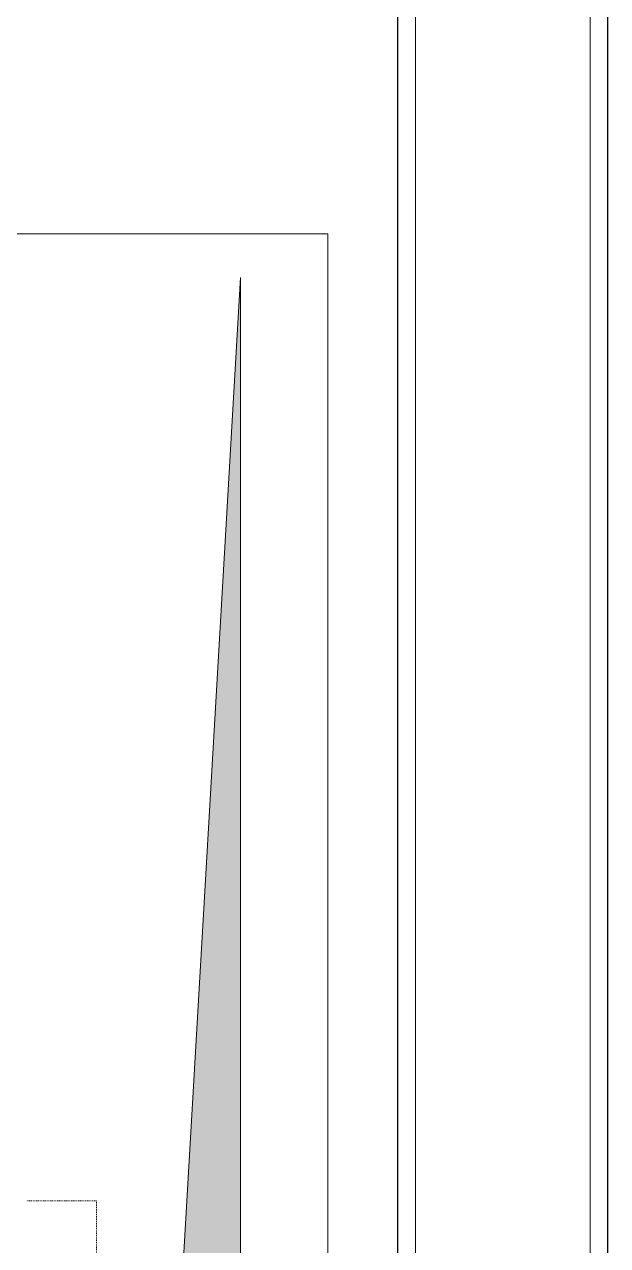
# Model space of a CAD drawing. Header units: centimetres. Extents: x -678439 to 55805, y -426864 to 17948.
# Drawn here: x 47374.9 to 47441.7, y 16758 to 16897.9 of the extents above; entities that cross this region are included whole.
import ezdxf

# ---------------------------------------------------------------- set-up
doc = ezdxf.new("R2010")
doc.units = ezdxf.units.CM
doc.header["$LTSCALE"] = 0.01
doc.header["$MEASUREMENT"] = 0
doc.linetypes.add('AM_ISO08W050', pattern=[18, 12, -1.5, 3, -1.5])
doc.layers.get('0').update_dxf_attribs({"lineweight": 0})
doc.layers.add('AG-PLASTER', color=73, linetype='Continuous')
doc.layers.add('AG-Wall', color=4, linetype='Continuous', lineweight=20)
doc.layers.add('shaft', color=3, linetype='Continuous', lineweight=20)
doc.layers.add('SSN_PBC-AM_7', color=5, linetype='AM_ISO08W050', lineweight=18, plot=False)

# ---------------------------------------------------------------- blocks, each defined once
blk = doc.blocks.new('Lift mit KG 3.200')
at = {"layer": 'SSN_PBC-AM_7'}
for p, q in [((68959.3, 61066.6), (68879.3, 61066.6)), ((68959.3, 60044.6), (68959.3, 61066.6))]:
    blk.add_line(p, q, dxfattribs=at)
blk = doc.blocks.new('A$C4BDE36F2')
at = {"layer": 'shaft', "ltscale": 0.3}
blk.add_lwpolyline([(5, -3.65), (1.35, -3.65), (1.35, -6.35), (5, -6.35)], close=True, dxfattribs=at)
at = {"xscale": 0.001, "yscale": 0.001, "zscale": 0.001}
blk.add_blockref('Lift mit KG 3.200', (-64.2243, -65.8238), dxfattribs=at)

msp = doc.modelspace()

# ---------------------------------------------------------------- hatches: boundary and pattern name
at = {"layer": 'shaft'}
h = msp.add_hatch(color=256, dxfattribs=at)
h.dxf.hatch_style = 1
h.paths.add_polyline_path([(47054.68, 16613.87), (47399.68, 16613.87), (47399.68, 16868.87), (47385.68, 16627.87)])

# ---------------------------------------------------------------- linework, layer by layer
at = {"layer": 'AG-PLASTER'}
for p, q in [((47441.68, 16951.87), (47441.68, 16551.87)), ((47417.68, 16575.87), (47417.68, 16927.87))]:
    msp.add_line(p, q, dxfattribs=at)
at = {"layer": 'AG-Wall'}
for p, q in [((47439.68, 16553.87), (47439.68, 16949.87)), ((47419.68, 16573.87), (47419.68, 16929.87))]:
    msp.add_line(p, q, dxfattribs=at)
at = {"layer": 'shaft', "ltscale": 0.3}
msp.add_lwpolyline([(47409.68, 16873.87), (47044.68, 16873.87), (47044.68, 16603.87), (47409.68, 16603.87)], close=True, dxfattribs=at)
msp.add_lwpolyline([(47054.68, 16613.87), (47399.68, 16613.87), (47399.68, 16868.87), (47385.68, 16627.87), (47054.68, 16613.87)], dxfattribs=at)

# ---------------------------------------------------------------- block references
at = {"ltscale": 2000, "xscale": 100, "yscale": 100, "zscale": 100}
msp.add_blockref('A$C4BDE36F2', (46909.68, 17238.87), dxfattribs=at)

doc.saveas('drawing.dxf')
